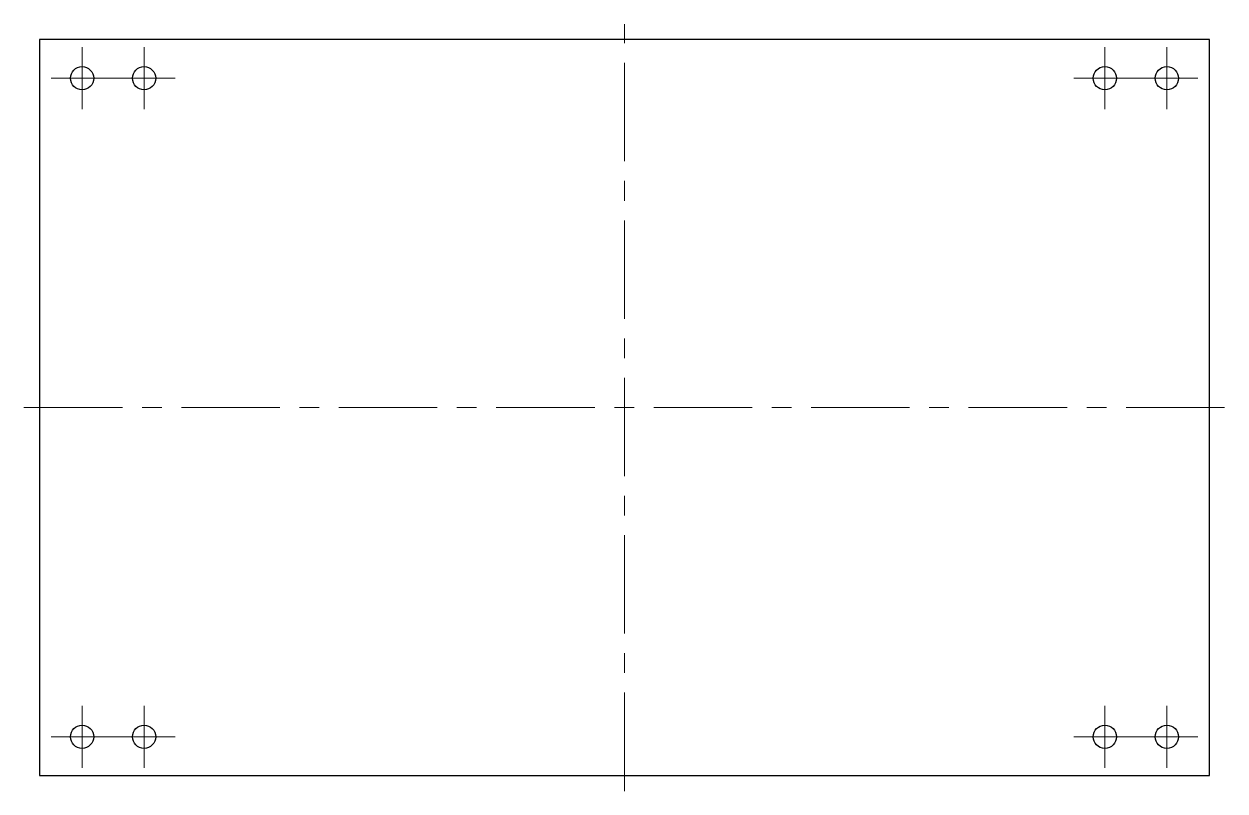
# Model space of a CAD drawing. Header units: millimetres. Extents: x 70 to 225, y 89 to 188.
import ezdxf

# ---------------------------------------------------------------- set-up
doc = ezdxf.new("R2010")
doc.units = ezdxf.units.MM
doc.linetypes.add('CENTERX2', pattern=[20.32, 12.7, -2.54, 2.54, -2.54])

# ---------------------------------------------------------------- blocks, each defined once
blk = doc.blocks.new('SW_CENTERMARKSYMBOL_0')
at = {"color": 0, "linetype": 'Continuous', "lineweight": 18}
for p, q in [((0, 2.5), (0, 4)), ((0, 0), (0, 2.5)), ((-2.5, 0), (-4, 0)), ((0, 0), (-2.5, 0)), ((0, 0), (0, -2.5)), ((0, 0), (2.5, 0)), ((2.5, 0), (4, 0)), ((0, -2.5), (0, -4))]:
    blk.add_line(p, q, dxfattribs=at)
blk = doc.blocks.new('SW_CENTERMARKSYMBOL_1')
at = {"color": 0, "linetype": 'Continuous', "lineweight": 18}
for p, q in [((0, 2.5), (0, 4)), ((0, 0), (0, 2.5)), ((-2.5, 0), (-4, 0)), ((0, 0), (-2.5, 0)), ((0, 0), (0, -2.5)), ((0, 0), (2.5, 0)), ((2.5, 0), (4, 0)), ((0, -2.5), (0, -4))]:
    blk.add_line(p, q, dxfattribs=at)
blk = doc.blocks.new('SW_CENTERMARKSYMBOL_2')
at = {"color": 0, "linetype": 'Continuous', "lineweight": 18}
for p, q in [((0, 2.5), (0, 4)), ((0, 0), (0, 2.5)), ((-2.5, 0), (-4, 0)), ((0, 0), (-2.5, 0)), ((0, 0), (0, -2.5)), ((0, 0), (2.5, 0)), ((2.5, 0), (4, 0)), ((0, -2.5), (0, -4))]:
    blk.add_line(p, q, dxfattribs=at)
blk = doc.blocks.new('SW_CENTERMARKSYMBOL_3')
at = {"color": 0, "linetype": 'Continuous', "lineweight": 18}
for p, q in [((0, 2.5), (0, 4)), ((0, 0), (0, 2.5)), ((-2.5, 0), (-4, 0)), ((0, 0), (-2.5, 0)), ((0, 0), (0, -2.5)), ((0, 0), (2.5, 0)), ((2.5, 0), (4, 0)), ((0, -2.5), (0, -4))]:
    blk.add_line(p, q, dxfattribs=at)
blk = doc.blocks.new('SW_CENTERMARKSYMBOL_4')
at = {"color": 0, "linetype": 'Continuous', "lineweight": 18}
for p, q in [((0, 2.5), (0, 4)), ((0, 0), (0, 2.5)), ((-2.5, 0), (-4, 0)), ((0, 0), (-2.5, 0)), ((0, 0), (0, -2.5)), ((0, 0), (2.5, 0)), ((2.5, 0), (4, 0)), ((0, -2.5), (0, -4))]:
    blk.add_line(p, q, dxfattribs=at)
blk = doc.blocks.new('SW_CENTERMARKSYMBOL_5')
at = {"color": 0, "linetype": 'Continuous', "lineweight": 18}
for p, q in [((0, 2.5), (0, 4)), ((0, 0), (0, 2.5)), ((-2.5, 0), (-4, 0)), ((0, 0), (-2.5, 0)), ((0, 0), (0, -2.5)), ((0, 0), (2.5, 0)), ((2.5, 0), (4, 0)), ((0, -2.5), (0, -4))]:
    blk.add_line(p, q, dxfattribs=at)
blk = doc.blocks.new('SW_CENTERMARKSYMBOL_6')
at = {"color": 0, "linetype": 'Continuous', "lineweight": 18}
for p, q in [((0, 2.5), (0, 4)), ((0, 0), (0, 2.5)), ((-2.5, 0), (-4, 0)), ((0, 0), (-2.5, 0)), ((0, 0), (0, -2.5)), ((0, 0), (2.5, 0)), ((2.5, 0), (4, 0)), ((0, -2.5), (0, -4))]:
    blk.add_line(p, q, dxfattribs=at)
blk = doc.blocks.new('SW_CENTERMARKSYMBOL_7')
at = {"color": 0, "linetype": 'Continuous', "lineweight": 18}
for p, q in [((0, 2.5), (0, 4)), ((0, 0), (0, 2.5)), ((-2.5, 0), (-4, 0)), ((0, 0), (-2.5, 0)), ((0, 0), (0, -2.5)), ((0, 0), (2.5, 0)), ((2.5, 0), (4, 0)), ((0, -2.5), (0, -4))]:
    blk.add_line(p, q, dxfattribs=at)

msp = doc.modelspace()

# ---------------------------------------------------------------- linework, layer by layer
at = {"color": 7, "linetype": 'CENTERX2', "lineweight": 18}
for p, q in [((147.51, 88.65), (147.51, 187.65)), ((70.01, 138.15), (225.01, 138.15))]:
    msp.add_line(p, q, dxfattribs=at)
at = {"color": 7, "linetype": 'Continuous', "lineweight": 25}
for p, q in [((223.01, 185.65), (72.01, 185.65)), ((72.01, 185.65), (72.01, 90.65)), ((223.01, 90.65), (223.01, 185.65)), ((72.01, 90.65), (223.01, 90.65))]:
    msp.add_line(p, q, dxfattribs=at)
for centre in [(77.51, 180.65), (85.51, 180.65), (209.51, 180.65), (217.51, 180.65), (77.51, 95.65), (85.51, 95.65), (209.51, 95.65), (217.51, 95.65)]:
    msp.add_circle(centre, 1.5, dxfattribs=at)

# ---------------------------------------------------------------- block references
at = {"color": 7, "linetype": 'Continuous', "lineweight": 0}
for name, p in [('SW_CENTERMARKSYMBOL_0', (77.51, 180.65)), ('SW_CENTERMARKSYMBOL_4', (85.51, 180.65)), ('SW_CENTERMARKSYMBOL_1', (209.51, 180.65)), ('SW_CENTERMARKSYMBOL_7', (217.51, 180.65)), ('SW_CENTERMARKSYMBOL_5', (77.51, 95.65)), ('SW_CENTERMARKSYMBOL_3', (85.51, 95.65)), ('SW_CENTERMARKSYMBOL_2', (209.51, 95.65)), ('SW_CENTERMARKSYMBOL_6', (217.51, 95.65))]:
    msp.add_blockref(name, p, dxfattribs=at)

doc.saveas('drawing.dxf')
